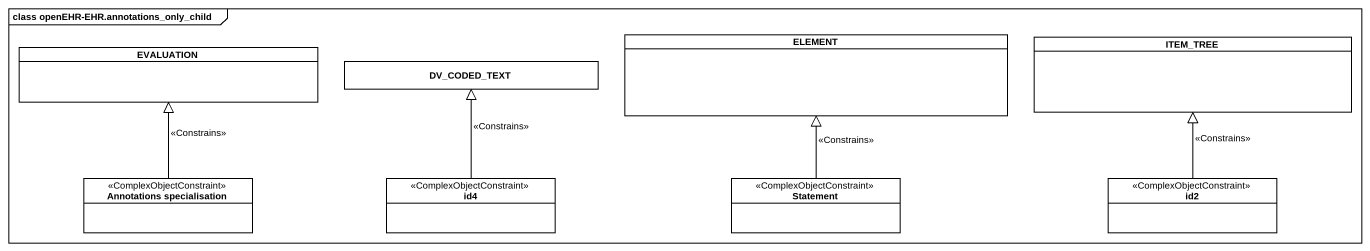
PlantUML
@startuml
mainframe class openEHR-EHR.annotations_only_child
hide circle
hide empty members
class ELEMENT
class ITEM_TREE
class EVALUATION
class DV_CODED_TEXT
class "Annotations specialisation" as Annotations_specialisation <<ComplexObjectConstraint>>
class id4 <<ComplexObjectConstraint>>
class Statement <<ComplexObjectConstraint>>
class id2 <<ComplexObjectConstraint>>
Annotations_specialisation -up-|> EVALUATION : <<Constrains>>
id4 -up-|> DV_CODED_TEXT : <<Constrains>>
Statement -up-|> ELEMENT : <<Constrains>>
id2 -up-|> ITEM_TREE : <<Constrains>>
@enduml
